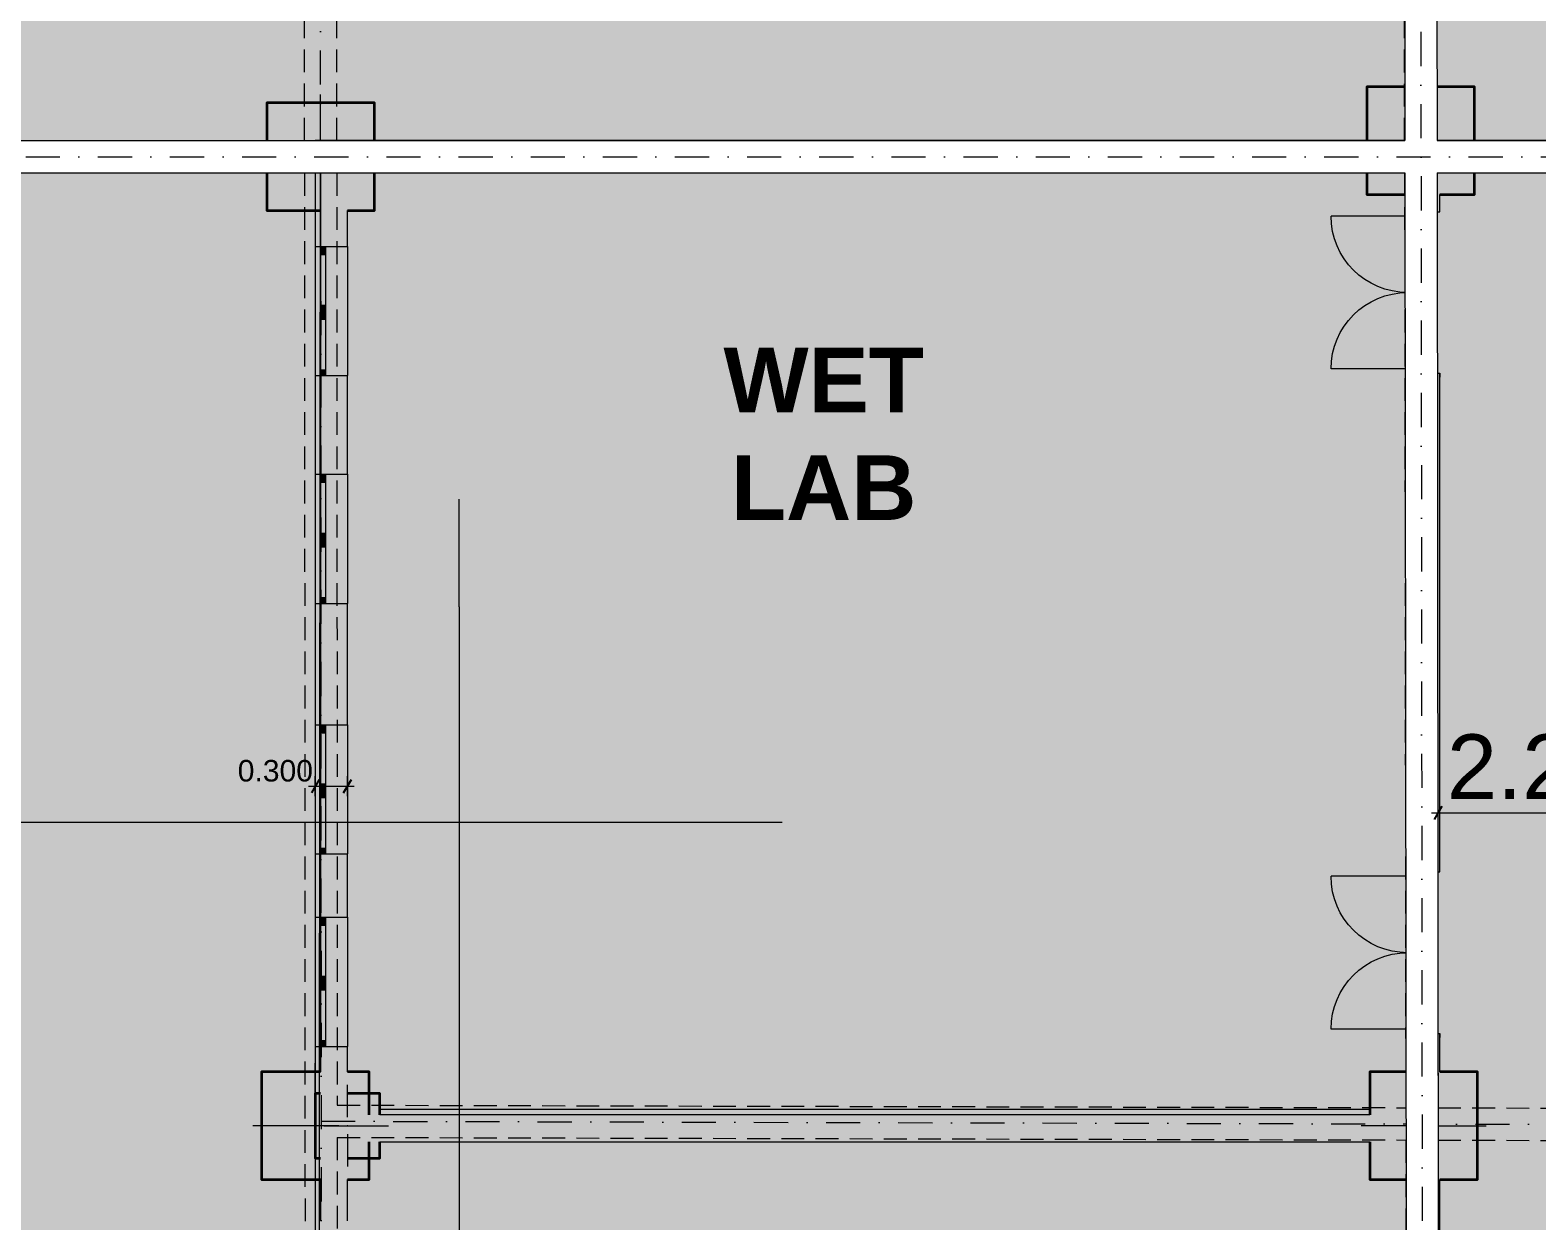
# Model space of a CAD drawing. Header units: millimetres. Extents: x -31264 to 69937, y -40802 to 59035.
# Drawn here: x 17051 to 31052, y 15934 to 26994 of the extents above; entities that cross this region are included whole.
import ezdxf
from ezdxf.enums import TextEntityAlignment as Align

# ---------------------------------------------------------------- set-up
doc = ezdxf.new("R2010")
doc.units = ezdxf.units.MM
doc.header["$MEASUREMENT"] = 0
for name, pattern in [('Dot & Dashed', [670.277762, 317.5, -176.388889, 0, -176.388874]), ('Hidden Line', [317.5, 211.666667, -105.833333]), ('Wipeout_Contour', [1000, 0, -1000])]:
    doc.linetypes.add(name, pattern=pattern)
for name, color, linetype in [('Annotation - Text', 7, 'Continuous'), ('ARCHICAD Zone Stamps', 7, 'Continuous'), ('Dimensioning - General', 7, 'Continuous'), ('Model Unit - Zone', 7, 'Continuous'), ('Site & Landscape - Terrain', 7, 'Continuous'), ('Structural - Bearing', 7, 'Continuous'), ('Structural - Grid', 7, 'Continuous')]:
    doc.layers.add(name, color=color, linetype=linetype)
doc.styles.add('GENERATED_STYLE_1', font='arial.ttf')
doc.styles.add('GENERATED_STYLE_2', font='arial.ttf')
doc.dimstyles.new('GENERATED_STYLE__2', dxfattribs={"dimtxt": 600, "dimasz": 95, "dimexe": 0.18, "dimexo": 300, "dimgap": 0.09, "dimtad": 1, "dimtih": 1, "dimtoh": 1, "dimdec": 3, "dimlfac": 0.001, "dimzin": 0, "dimdsep": 46, "dimtxsty": 'GENERATED_STYLE_1', "dimblk": 'ARROWHEAD_2', "dimblk1": 'ARROWHEAD_2', "dimblk2": 'ARROWHEAD_2', "dimcen": 0.09, "dimclrd": 256, "dimclre": 256, "dimclrt": 5, "dimadec": 0, "dimazin": 0, "dimtfac": 1, "dimtdec": 4, "dimtmove": 0, "dimatfit": 3, "dimfxl": 0, "dimtolj": 1, "dimtzin": 0, "dimarcsym": 0})
doc.dimstyles.new('GENERATED_STYLE__3', dxfattribs={"dimtxt": 600, "dimasz": 95, "dimexe": 0.18, "dimexo": 300, "dimgap": 0.09, "dimtad": 1, "dimdec": 3, "dimlfac": 0.001, "dimzin": 0, "dimdsep": 46, "dimtxsty": 'GENERATED_STYLE_1', "dimblk": 'ARROWHEAD_2', "dimblk1": 'ARROWHEAD_2', "dimblk2": 'ARROWHEAD_2', "dimcen": 0.09, "dimclrd": 256, "dimclre": 256, "dimclrt": 5, "dimadec": 0, "dimazin": 0, "dimtfac": 1, "dimtdec": 4, "dimtmove": 0, "dimatfit": 3, "dimfxl": 0, "dimtolj": 1, "dimtzin": 0, "dimarcsym": 0})
doc.dimstyles.new('GENERATED_STYLE__4', dxfattribs={"dimtxt": 200, "dimasz": 95, "dimexe": 0.18, "dimexo": 300, "dimgap": 0.09, "dimtad": 1, "dimtih": 1, "dimtoh": 1, "dimdec": 3, "dimlfac": 0.001, "dimzin": 0, "dimdsep": 46, "dimtxsty": 'GENERATED_STYLE_1', "dimblk": 'ARROWHEAD_2', "dimblk1": 'ARROWHEAD_2', "dimblk2": 'ARROWHEAD_2', "dimcen": 0.09, "dimclrd": 256, "dimclre": 256, "dimclrt": 5, "dimadec": 0, "dimazin": 0, "dimtfac": 1, "dimtdec": 4, "dimtmove": 0, "dimatfit": 3, "dimfxl": 0, "dimtolj": 1, "dimtzin": 0, "dimarcsym": 0})

# ---------------------------------------------------------------- blocks, each defined once
blk = doc.blocks.new('Corridor_02_2', base_point=(24275, -5852))
at = {"layer": 'Model Unit - Zone', "linetype": 'Continuous', "lineweight": 0, "true_color": 0xfdf2d0}
h = blk.add_hatch(color=254, dxfattribs=at)
h.paths.add_polyline_path([(2050, -7169), (8000, -7146), (8000, -6742), (9000, -6742), (9000, -7142), (13600, -7125), (13600, -6742), (14600, -6742), (14600, -7121), (21600, -7094), (21600, -6742), (22600, -6742), (22600, -7742), (22250, -7742), (22250, -11442), (22750, -11442), (22750, -11892), (26252, -11892), (26252, -11542), (27252, -11542), (27252, -11892), (29725, -11892), (29725, -11542), (30725, -11542), (30725, -12542), (30375, -12542), (30375, -19892), (30825, -19892), (30825, -20092), (36252, -20092), (36252, -19742), (36602, -19742), (36602, -17892), (36402, -17892), (36402, -16892), (37402, -16892), (37402, -17092), (39252, -17092), (39252, -16742), (39603, -16742), (39611, -7742), (39252, -7742), (39252, -7392), (29252, -7392), (29252, -7742), (28252, -7742), (28252, -6742), (29252, -6742), (29252, -7092), (38687, -7092), (38687, -6743), (38687, -6493), (38686, -5246), (38686, -4940), (38686, -4392), (28771, -4392), (28848, 1608), (20500, 1608), (20500, 1258), (19500, 1258), (19500, 2258), (19700, 2258), (19700, 7508), (19200, 7508), (19200, 8508), (19700, 8508), (19700, 10298), (19500, 10298), (19500, 11298), (19700, 11298), (19700, 13508), (19500, 13508), (19500, 14508), (19700, 14508), (19700, 16318), (19200, 16318), (19200, 17318), (19700, 17318), (19700, 25318), (19250, 25318), (19250, 26318), (20250, 26318), (20250, 25968), (29473, 25968), (29473, 26468), (30473, 26468), (30473, 25468), (30150, 25468), (30150, 17318), (30500, 17318), (30500, 16318), (30150, 16318), (30150, 15207), (30500, 15207), (30500, 14857), (32000, 14857), (32000, 15207), (32350, 15207), (32350, 16318), (32000, 16318), (32000, 17318), (32350, 17318), (32350, 25318), (32000, 25318), (32000, 26318), (33000, 26318), (33000, 25968), (36619, 25968), (36621, 27818), (36269, 27818), (36269, 28168), (36200, 28168), (32279, 28168), (32279, 27818), (31279, 27818), (31279, 28168), (14600, 28168), (14600, 27818), (13600, 27818), (13600, 28168), (9000, 28168), (9000, 27818), (8000, 27818), (8000, 28168), (2373, 28168), (2373, 27818), (2050, 27818), (2050, 26318), (2500, 26318), (2500, 25318), (2050, 25318), (2050, 20508), (2500, 20508), (2500, 19508), (2050, 19508), (2050, 14508), (2500, 14508), (2500, 13508), (2050, 13508), (2050, 8508), (2500, 8508), (2500, 7508), (2050, 7508), (2050, 2258), (2500, 2258), (2500, 1258), (2050, 1258), (2050, -3742), (2500, -3742), (2500, -4742), (2050, -4742)])
h.paths.add_polyline_path([(3600, 26318), (4600, 26318), (4600, 25318), (3600, 25318)], flags=0)
h.paths.add_polyline_path([(5055, -4731), (4055, -4731), (4055, -3731), (5055, -3731)], flags=0)
h.paths.add_polyline_path([(5568, -431), (4568, -431), (4568, 569), (5568, 569)], flags=0)
h.paths.add_polyline_path([(6300, 26318), (7300, 26318), (7300, 25318), (6300, 25318)], flags=0)
h.paths.add_polyline_path([(8469, -429), (7469, -429), (7469, 571), (8469, 571)], flags=0)
h.paths.add_polyline_path([(8200, -4624), (8200, -3624), (9200, -3624), (9200, -4624)], flags=0)
h.paths.add_polyline_path([(11800, 26318), (12800, 26318), (12800, 25318), (11800, 25318)], flags=0)
h.paths.add_polyline_path([(13379, 21618), (12379, 21618), (12379, 22618), (13379, 22618)], flags=0)
h.paths.add_polyline_path([(14700, -4624), (13700, -4624), (13700, -3624), (14700, -3624)], flags=0)
h.paths.add_polyline_path([(15279, 22618), (16279, 22618), (16279, 21618), (15279, 21618)], flags=0)
h.paths.add_polyline_path([(15596, 26318), (16596, 26318), (16596, 25318), (15596, 25318)], flags=0)
h.paths.add_polyline_path([(20200, -4624), (19200, -4624), (19200, -3624), (20200, -3624)], flags=0)
for points in [[(29965, 25307), (29965, 23807), (30150, 23807), (30150, 25307)], [(29965, 19175), (29965, 17675), (30150, 17675), (30150, 19175)]]:
    blk.add_hatch(color=254, dxfattribs=at).paths.add_polyline_path(points)
at = {"layer": 'ARCHICAD Zone Stamps', "color": 5, "lineweight": 25, "style": 'GENERATED_STYLE_1'}
for tag, p in [('DUMMY_849', (25573, -5027)), ('ROOM_NAME', (22978, -5095)), ('ROOM_NUMBER', (22978, -5685)), ('DUMMY_850', (25573, -5616)), ('measuredAreaCode', (22978, -6274))]:
    blk.add_attdef(tag, text='', height=300, dxfattribs=at).set_placement(p, align=Align.TOP_LEFT)
blk = doc.blocks.new('Laboratory_08_7', base_point=(26134, 21493))
at = {"layer": 'Model Unit - Zone', "linetype": 'Continuous', "lineweight": 0, "true_color": 0xe2a1a3}
blk.add_hatch(color=241, dxfattribs=at).paths.add_polyline_path([(20250, 25318), (20000, 25318), (20000, 17318), (20200, 17318), (20200, 17118), (20300, 17118), (20300, 16968), (29500, 16968), (29500, 17318), (29850, 17318), (29850, 25468), (29473, 25468), (29473, 25668), (20250, 25668)])
at = {"layer": 'ARCHICAD Zone Stamps', "color": 5, "lineweight": 25, "insert": (25455, 21071), "char_height": 300, "attachment_point": 1, "style": 'GENERATED_STYLE_1'}
blk.add_mtext('\\A1;{\\pql;\\pt0,4600;\\fArial|b0|i0|c0|p34;85.325\\fArial|b0|i0|c0|p34;\\A1{\\H.66x;\\S^  ;}\\fArial|b0|i0|c0|p34; m\\fArial|b0|i0|c0|p34;\\A1{\\H.66x;\\S2^  ;}}', dxfattribs=at)
at = {"layer": 'ARCHICAD Zone Stamps', "color": 5, "lineweight": 25, "style": 'GENERATED_STYLE_1'}
for tag, p in [('DUMMY_849', (27317, 22318)), ('ROOM_NAME', (24950, 22250)), ('DUMMY_850', (27317, 21729)), ('ROOM_NUMBER', (24950, 21660)), ('measuredAreaCode', (24950, 21071))]:
    blk.add_attdef(tag, text='', height=300, dxfattribs=at).set_placement(p, align=Align.TOP_LEFT)
blk = doc.blocks.new('Mesh_1', base_point=(-31264, 46149))
at = {"color": 254, "linetype": 'Wipeout_Contour', "lineweight": 0, "ltscale": 258748.646944}
blk.add_wipeout([(-31264, 46149), (-31264, -40802), (62056, -40802), (62056, 46149)], dxfattribs=at).dxf.layer = 'Site & Landscape - Terrain'
at = {"layer": 'Site & Landscape - Terrain', "linetype": 'Continuous', "lineweight": 13, "true_color": 0xa2a233}
h = blk.add_hatch(dxfattribs=at)
h.set_pattern_fill('Grass', color=55, style=0, pattern_type=2)
h.set_pattern_definition([(90, (0, 0), (-600, 0), [86.6025, -259.8076]), (90, (300, 173.2), (-600, 0), [86.6025, -259.8076]), (30, (0, 0), (-300, 519.6152), [86.6025, -259.8076]), (30, (0, 346.4), (-300, 519.6152), [86.6025, -259.8076]), (150, (0, 0), (300, 519.6152), [86.6025, -259.8076]), (150, (0, 346.4), (300, 519.6152), [86.6025, -259.8076])])
h.paths.add_polyline_path([(-31264, 46149), (-31264, -40802), (62056, -40802), (62056, 46149)])
blk = doc.blocks.new('Slab_1', base_point=(-15091, 25668))
at = {"layer": 'Structural - Bearing', "color": 123, "linetype": 'Continuous', "lineweight": 20, "true_color": 0x71cebe, "flags": 128}
blk.add_lwpolyline([(-15091, 25668), (36814, 25968), (36779, 35494), (31779, 35476), (31711, 38318), (-8516, 38318), (-8500, 35521), (-15091, 35471)], close=True, dxfattribs=at)
blk = doc.blocks.new('Slab_2', base_point=(19700, -20443))
at = {"layer": 'Structural - Bearing', "color": 123, "linetype": 'Continuous', "lineweight": 20, "true_color": 0x71cebe, "flags": 128}
blk.add_lwpolyline([(19700, -20443), (36902, -20392), (36752, -17242), (39968, -17263), (39911, -7092), (39260, -7092), (39260, -7085), (39291, -4392), (39764, -4392), (39968, 25968), (19700, 25968)], close=True, dxfattribs=at)
blk = doc.blocks.new('Slab_3', base_point=(-6600, -17293))
at = {"layer": 'Structural - Bearing', "color": 123, "linetype": 'Continuous', "lineweight": 20, "true_color": 0x71cebe, "flags": 128}
blk.add_lwpolyline([(-6600, -17293), (-6500, -20242), (19700, -20322), (19750, 25818), (2000, 25818), (1500, -4742), (-15337, -4242), (-15337, -17206)], close=True, dxfattribs=at)
blk = doc.blocks.new('Variable Window 24')
at = {"layer": 'Structural - Bearing', "linetype": 'Continuous', "lineweight": 0, "true_color": 0xffffff}
for points in [[(-600, 0), (-600, -50), (-525, -50), (-525, 0)], [(-525, 0), (-525, -50), (-50, -50), (-50, 0)], [(25, -50), (25, 0), (-50, 0), (-50, -50)], [(25, 0), (25, -50), (75, -50), (75, 0)], [(75, 0), (75, -50), (550, -50), (550, 0)], [(600, -50), (600, 0), (550, 0), (550, -50)]]:
    blk.add_hatch(color=7, dxfattribs=at).paths.add_polyline_path(points)
at = {"layer": 'Structural - Bearing', "color": 30, "linetype": 'Continuous', "lineweight": 18, "true_color": 0xff6600}
for p, q in [((-600, 50), (600, 50)), ((-525, 0), (-50, 0)), ((75, 0), (550, 0)), ((-50, -50), (-525, -50)), ((550, -50), (75, -50)), ((-600, -250), (600, -250))]:
    blk.add_line(p, q, dxfattribs=at)
at = {"layer": 'Structural - Bearing', "color": 251, "linetype": 'Continuous', "lineweight": 13, "true_color": 0x6a6a6a}
for p, q in [((-600, 50), (-600, 0)), ((600, 50), (600, 0))]:
    blk.add_line(p, q, dxfattribs=at)
at = {"layer": 'Structural - Bearing', "color": 30, "linetype": 'Continuous', "lineweight": 20, "true_color": 0xff6600}
for p, q in [((-600, 0), (-525, 0)), ((-525, 0), (-525, -50)), ((-50, -50), (-50, 0)), ((-50, 0), (25, 0)), ((25, 0), (75, 0)), ((75, 0), (75, -50)), ((550, -50), (550, 0)), ((550, 0), (600, 0)), ((-525, -50), (-600, -50)), ((25, -50), (-50, -50)), ((75, -50), (25, -50)), ((600, -50), (550, -50))]:
    blk.add_line(p, q, dxfattribs=at)
at = {"layer": 'Structural - Bearing', "color": 7, "linetype": 'Continuous', "lineweight": 20}
for p, q in [((-600, 0), (-600, -50)), ((-600, 0), (-600, -50)), ((600, 0), (600, -50)), ((600, 0), (600, -50)), ((-600, -50), (-600, -250)), ((600, -50), (600, -250))]:
    blk.add_line(p, q, dxfattribs=at)
blk = doc.blocks.new('Wall_2', base_point=(20000, 25818))
at = {"layer": 'Structural - Bearing', "linetype": 'Continuous', "lineweight": 0, "true_color": 0x353329}
for points in [[(19700, 25318), (19700, 24986), (19750, 24986), (19750, 25318)], [(19750, 23786), (19700, 23786), (19700, 22870), (19750, 22870)], [(19750, 21670), (19700, 21670), (19700, 20542), (19750, 20542)], [(19750, 19342), (19700, 19342), (19700, 18755), (19750, 18755)], [(19700, 17318), (19750, 17318), (19750, 17555), (19700, 17555)], [(19700, 16318), (19700, 15934), (19750, 15934), (19750, 16318)]]:
    blk.add_hatch(color=250, dxfattribs=at).paths.add_polyline_path(points)
at = {"layer": 'Structural - Bearing', "linetype": 'Continuous', "lineweight": 0, "true_color": 0x5a512e}
for points in [[(19750, 25318), (19750, 24986), (20000, 24986), (20000, 25318)], [(20000, 23786), (19750, 23786), (19750, 22870), (20000, 22870)], [(20000, 21670), (19750, 21670), (19750, 20542), (20000, 20542)], [(20000, 19342), (19750, 19342), (19750, 18755), (20000, 18755)], [(19750, 17555), (19750, 17318), (20000, 17318), (20000, 17555)], [(20000, 16318), (19750, 16318), (19750, 15934), (20000, 15934)]]:
    blk.add_hatch(color=59, dxfattribs=at).paths.add_polyline_path(points)
at = {"layer": 'Structural - Bearing', "linetype": 'Continuous', "lineweight": 0, "true_color": 0xffffff}
for points in [[(19700, 23786), (20000, 23786), (20000, 24986), (19700, 24986)], [(19700, 21670), (20000, 21670), (20000, 22870), (19700, 22870)], [(19700, 19342), (20000, 19342), (20000, 20542), (19700, 20542)], [(19700, 17555), (20000, 17555), (20000, 18755), (19700, 18755)]]:
    blk.add_hatch(color=7, dxfattribs=at).paths.add_polyline_path(points)
at = {"layer": 'Structural - Bearing', "color": 7, "linetype": 'Continuous', "lineweight": 20}
for p, q in [((19750, 25318), (19750, 24986)), ((19750, 24986), (19800, 24986)), ((19800, 24986), (20000, 24986)), ((19750, 23786), (19750, 22870)), ((19750, 23786), (19800, 23786)), ((19800, 23786), (20000, 23786)), ((19750, 22870), (19800, 22870)), ((19800, 22870), (20000, 22870)), ((19750, 21670), (19750, 20542)), ((19750, 21670), (19800, 21670)), ((19800, 21670), (20000, 21670)), ((19750, 20542), (19800, 20542)), ((19800, 20542), (20000, 20542)), ((19750, 19342), (19750, 18755)), ((19750, 19342), (19800, 19342)), ((19800, 19342), (20000, 19342)), ((19750, 18755), (19800, 18755)), ((19800, 18755), (20000, 18755)), ((19750, 17555), (19750, 17318)), ((19750, 17555), (19800, 17555)), ((19800, 17555), (20000, 17555)), ((19750, 16318), (19750, 15934))]:
    blk.add_line(p, q, dxfattribs=at)
at = {"layer": 'Structural - Bearing', "color": 251, "linetype": 'Continuous', "lineweight": 13, "true_color": 0x6a6a6a}
for p, q in [((19700, 24986), (19750, 24986)), ((19700, 23786), (19750, 23786)), ((19700, 22870), (19750, 22870)), ((19700, 21670), (19750, 21670)), ((19700, 20542), (19750, 20542)), ((19700, 19342), (19750, 19342)), ((19700, 18755), (19750, 18755)), ((19700, 17555), (19750, 17555))]:
    blk.add_line(p, q, dxfattribs=at)
at = {"layer": 'Structural - Bearing', "color": 251, "linetype": 'Continuous', "lineweight": 13, "true_color": 0x6a6a6a, "flags": 128}
for points in [[(19700, 25318), (19700, 24986)], [(19700, 23786), (19700, 22870)], [(19700, 21670), (19700, 20542)], [(19700, 19342), (19700, 18755)], [(19700, 17555), (19700, 17318)], [(19700, 16318), (19700, 15934)]]:
    blk.add_lwpolyline(points, dxfattribs=at)
at = {"layer": 'Structural - Bearing', "color": 7, "linetype": 'Continuous', "lineweight": 20, "flags": 128}
for points in [[(20000, 24986), (20000, 25318)], [(20000, 22870), (20000, 23786)], [(20000, 20542), (20000, 21670)], [(20000, 18755), (20000, 19342)], [(20000, 17318), (20000, 17555)], [(20000, 15934), (20000, 16318)]]:
    blk.add_lwpolyline(points, dxfattribs=at)
at = {"layer": 'Structural - Bearing', "color": 21, "linetype": 'Continuous', "lineweight": 18, "true_color": 0xff9955, "xscale": -1, "zscale": 1000, "rotation": 90}
for p in [(19750, 24386), (19750, 22270), (19750, 19942), (19750, 18155)]:
    blk.add_blockref('Variable Window 24', p, dxfattribs=at)
blk = doc.blocks.new('Wall_9', base_point=(20000, 25818))
at = {"layer": 'Structural - Bearing', "linetype": 'Continuous', "lineweight": 0, "true_color": 0x5a512e}
blk.add_hatch(color=59, dxfattribs=at).paths.add_polyline_path([(29473, 25968), (20250, 25968), (20250, 25718), (29473, 25718)])
at = {"layer": 'Structural - Bearing', "linetype": 'Continuous', "lineweight": 0, "true_color": 0x353329}
blk.add_hatch(color=250, dxfattribs=at).paths.add_polyline_path([(29473, 25718), (20250, 25718), (20250, 25668), (29473, 25668)])
at = {"layer": 'Structural - Bearing', "color": 7, "linetype": 'Continuous', "lineweight": 20}
blk.add_line((20250, 25718), (29473, 25718), dxfattribs=at)
at = {"layer": 'Structural - Bearing', "color": 7, "linetype": 'Continuous', "lineweight": 20, "flags": 128}
blk.add_lwpolyline([(29473, 25968), (20250, 25968)], dxfattribs=at)
at = {"layer": 'Structural - Bearing', "color": 251, "linetype": 'Continuous', "lineweight": 13, "true_color": 0x6a6a6a, "flags": 128}
blk.add_lwpolyline([(20250, 25668), (29473, 25668)], dxfattribs=at)
blk = doc.blocks.new('Double Door 24_3')
at = {"layer": 'Structural - Bearing', "linetype": 'Continuous', "lineweight": 0, "true_color": 0xffffff}
for points in [[(-750, -115), (-710, -115), (-710, 0), (-750, 0)], [(750, 0), (710, 0), (710, -115), (750, -115)]]:
    blk.add_hatch(color=7, dxfattribs=at).paths.add_polyline_path(points)
at = {"layer": 'Structural - Bearing', "color": 30, "linetype": 'Continuous', "lineweight": 18, "true_color": 0xff6600}
for p, q in [((-710, 0), (-710, 710)), ((710, 0), (710, 710))]:
    blk.add_line(p, q, dxfattribs=at)
at = {"layer": 'Structural - Bearing', "color": 251, "linetype": 'Continuous', "lineweight": 13, "true_color": 0x6a6a6a}
for p, q in [((-750, 0), (-787, 0)), ((-750, 0), (-787, 0)), ((-750, 0), (-750, -50)), ((-750, 0), (-750, -50)), ((750, 0), (750, -50)), ((750, 0), (750, -50)), ((750, 0), (787, 0)), ((750, 0), (787, 0))]:
    blk.add_line(p, q, dxfattribs=at)
at = {"layer": 'Structural - Bearing', "color": 30, "linetype": 'Continuous', "lineweight": 20, "true_color": 0xff6600}
for p, q in [((-710, 0), (-750, 0)), ((-750, 0), (-750, -115)), ((-710, -115), (-710, 0)), ((750, 0), (710, 0)), ((710, 0), (710, -115)), ((750, -115), (750, 0)), ((-750, -115), (-710, -115)), ((710, -115), (750, -115))]:
    blk.add_line(p, q, dxfattribs=at)
at = {"layer": 'Structural - Bearing', "color": 7, "linetype": 'Continuous', "lineweight": 20}
for p, q in [((-750, -50), (-750, -115)), ((-750, -50), (-750, -115)), ((-750, -115), (-750, -300)), ((-750, -115), (-750, -300)), ((750, -50), (750, -115)), ((750, -50), (750, -115)), ((750, -115), (750, -300)), ((750, -115), (750, -300)), ((-750, -300), (-787, -300)), ((-750, -300), (-787, -300)), ((750, -300), (787, -300)), ((750, -300), (787, -300))]:
    blk.add_line(p, q, dxfattribs=at)
at = {"layer": 'Structural - Bearing', "color": 30, "linetype": 'Continuous', "lineweight": 18, "true_color": 0xff6600}
for centre, start, end in [((-710, 0), 0, 90), ((710, 0), 90, 180)]:
    blk.add_arc(centre, 710, start, end, dxfattribs=at)
blk = doc.blocks.new('Wall_51', base_point=(30000, 25818))
at = {"layer": 'Structural - Bearing', "linetype": 'Continuous', "lineweight": 0, "true_color": 0x353329}
for points in [[(29900, 25468), (29850, 25468), (29850, 25307), (29900, 25307)], [(29900, 23807), (29850, 23807), (29850, 19175), (29900, 19175)], [(29850, 17318), (29900, 17318), (29900, 17675), (29850, 17675)], [(29850, 16318), (29850, 15207), (29900, 15207), (29900, 16318)]]:
    blk.add_hatch(color=250, dxfattribs=at).paths.add_polyline_path(points)
at = {"layer": 'Structural - Bearing', "linetype": 'Continuous', "lineweight": 0, "true_color": 0x5a512e}
for points in [[(30150, 25468), (29900, 25468), (29900, 25307), (30150, 25307)], [(29900, 23807), (29900, 19175), (30150, 19175), (30150, 23807)], [(29900, 17675), (29900, 17318), (30150, 17318), (30150, 17675)], [(29900, 16318), (29900, 15207), (30150, 15207), (30150, 16318)]]:
    blk.add_hatch(color=59, dxfattribs=at).paths.add_polyline_path(points)
at = {"layer": 'Structural - Bearing', "color": 251, "linetype": 'Continuous', "lineweight": 13, "true_color": 0x6a6a6a}
for p, q in [((29850, 25307), (29850, 25344)), ((29850, 25307), (29900, 25307)), ((29850, 23807), (29850, 23770)), ((29850, 23807), (29900, 23807)), ((29850, 19175), (29850, 19212)), ((29850, 19175), (29900, 19175)), ((29850, 17675), (29850, 17638)), ((29850, 17675), (29900, 17675))]:
    blk.add_line(p, q, dxfattribs=at)
at = {"layer": 'Structural - Bearing', "color": 7, "linetype": 'Continuous', "lineweight": 20}
for p, q in [((29900, 25468), (29900, 25307)), ((30150, 25307), (30150, 25344)), ((29900, 25307), (29965, 25307)), ((29965, 25307), (30150, 25307)), ((29900, 23807), (29900, 19175)), ((29900, 23807), (29965, 23807)), ((29965, 23807), (30150, 23807)), ((30150, 23807), (30150, 23770)), ((30150, 19175), (30150, 19212)), ((29900, 19175), (29965, 19175)), ((29965, 19175), (30150, 19175)), ((29900, 17675), (29900, 17318)), ((29900, 17675), (29965, 17675)), ((29965, 17675), (30150, 17675)), ((30150, 17675), (30150, 17638)), ((29900, 16318), (29900, 15207))]:
    blk.add_line(p, q, dxfattribs=at)
at = {"layer": 'Structural - Bearing', "color": 251, "linetype": 'Continuous', "lineweight": 13, "true_color": 0x6a6a6a, "flags": 128}
for points in [[(29850, 25468), (29850, 25307)], [(29850, 23807), (29850, 19175)], [(29850, 17675), (29850, 17318)], [(29850, 16318), (29850, 15207)]]:
    blk.add_lwpolyline(points, dxfattribs=at)
at = {"layer": 'Structural - Bearing', "color": 7, "linetype": 'Continuous', "lineweight": 20, "flags": 128}
for points in [[(30150, 25307), (30150, 25468)], [(30150, 19175), (30150, 23807)], [(30150, 17318), (30150, 17675)], [(30150, 15207), (30150, 16318)]]:
    blk.add_lwpolyline(points, dxfattribs=at)
at = {"layer": 'Structural - Bearing', "color": 21, "linetype": 'Continuous', "lineweight": 18, "true_color": 0xff9955, "xscale": -1, "zscale": 1000, "rotation": 90}
for p in [(29850, 24557), (29850, 18425)]:
    blk.add_blockref('Double Door 24_3', p, dxfattribs=at)
blk = doc.blocks.new('Wall_56', base_point=(30000, 16818))
at = {"layer": 'Structural - Bearing', "linetype": 'Continuous', "lineweight": 0, "true_color": 0x353329}
blk.add_hatch(color=250, dxfattribs=at).paths.add_polyline_path([(29500, 16968), (20300, 16968), (20300, 16918), (29500, 16918)])
at = {"layer": 'Structural - Bearing', "linetype": 'Continuous', "lineweight": 0, "true_color": 0x5a512e}
blk.add_hatch(color=59, dxfattribs=at).paths.add_polyline_path([(29500, 16918), (20300, 16918), (20300, 16668), (29500, 16668)])
at = {"layer": 'Structural - Bearing', "color": 7, "linetype": 'Continuous', "lineweight": 20}
blk.add_line((29500, 16918), (20300, 16918), dxfattribs=at)
at = {"layer": 'Structural - Bearing', "color": 251, "linetype": 'Continuous', "lineweight": 13, "true_color": 0x6a6a6a, "flags": 128}
blk.add_lwpolyline([(29500, 16968), (20300, 16968)], dxfattribs=at)
at = {"layer": 'Structural - Bearing', "color": 7, "linetype": 'Continuous', "lineweight": 20, "flags": 128}
blk.add_lwpolyline([(20300, 16668), (29500, 16668)], dxfattribs=at)
blk = doc.blocks.new('Column_31', base_point=(20000, 16818))
at = {"layer": 'Structural - Bearing', "linetype": 'Continuous', "lineweight": 0, "true_color": 0x5a512e}
for points in [[(19750, 17118), (19700, 17118), (19700, 16518), (19750, 16518)], [(19750, 17118), (19750, 16518), (20000, 16518), (20000, 16668), (20000, 16918), (20000, 17118)], [(20300, 17118), (20000, 17118), (20000, 16918), (20300, 16918)], [(20000, 16918), (20000, 16668), (20300, 16668), (20300, 16918)], [(20000, 16518), (20300, 16518), (20300, 16668), (20000, 16668)]]:
    blk.add_hatch(color=59, dxfattribs=at).paths.add_polyline_path(points)
at = {"layer": 'Structural - Bearing', "color": 1, "linetype": 'Continuous', "lineweight": 0}
for p, q in [((20000, 16898), (20000, 17198)), ((19920, 16818), (19620, 16818)), ((20080, 16818), (20380, 16818)), ((20000, 16738), (20000, 16438))]:
    blk.add_line(p, q, dxfattribs=at)
at = {"layer": 'Structural - Bearing', "color": 14, "linetype": 'Continuous', "lineweight": 35, "true_color": 0xa80f02, "flags": 128}
for points in [[(19750, 17118), (19700, 17118), (19700, 16518), (19750, 16518)], [(20300, 16918), (20300, 17118), (20000, 17118)], [(20000, 16518), (20300, 16518), (20300, 16668)]]:
    blk.add_lwpolyline(points, dxfattribs=at)
at = {"layer": 'Structural - Bearing', "color": 1, "linetype": 'Continuous', "lineweight": 0}
blk.add_point((20000, 16818), dxfattribs=at)
blk = doc.blocks.new('Column_32', base_point=(19700, 16818))
at = {"layer": 'Structural - Bearing', "linetype": 'Continuous', "lineweight": 0, "true_color": 0x5a512e}
for points in [[(19750, 17318), (19200, 17318), (19200, 16318), (19750, 16318)], [(19750, 17318), (19750, 16318), (20000, 16318), (20000, 16668), (20000, 16918), (20000, 17318)], [(20200, 17318), (20000, 17318), (20000, 16918), (20200, 16918)], [(20000, 16918), (20000, 16668), (20200, 16668), (20200, 16918)], [(20000, 16318), (20200, 16318), (20200, 16668), (20000, 16668)]]:
    blk.add_hatch(color=59, dxfattribs=at).paths.add_polyline_path(points)
at = {"layer": 'Structural - Bearing', "color": 1, "linetype": 'Continuous', "lineweight": 0}
for p, q in [((19700, 16898), (19700, 17398)), ((19620, 16818), (19120, 16818)), ((19780, 16818), (20280, 16818)), ((19700, 16738), (19700, 16238))]:
    blk.add_line(p, q, dxfattribs=at)
at = {"layer": 'Structural - Bearing', "color": 14, "linetype": 'Continuous', "lineweight": 35, "true_color": 0xa80f02, "flags": 128}
for points in [[(19750, 17318), (19200, 17318), (19200, 16318), (19750, 16318)], [(20200, 16918), (20200, 17318), (20000, 17318)], [(20000, 16318), (20200, 16318), (20200, 16668)]]:
    blk.add_lwpolyline(points, dxfattribs=at)
at = {"layer": 'Structural - Bearing', "color": 1, "linetype": 'Continuous', "lineweight": 0}
blk.add_point((19700, 16818), dxfattribs=at)
blk = doc.blocks.new('Column_33', base_point=(19750, 25818))
at = {"layer": 'Structural - Bearing', "linetype": 'Continuous', "lineweight": 0, "true_color": 0x5a512e}
for points in [[(19250, 25318), (19750, 25318), (19750, 25718), (19750, 25918), (19750, 25968), (20000, 25968), (20250, 25968), (20250, 26318), (19250, 26318)], [(20000, 25968), (19750, 25968), (19750, 25918), (19950, 25718), (20000, 25718)], [(19950, 25718), (19750, 25918), (19750, 25718)], [(20000, 25718), (20250, 25718), (20250, 25968), (20000, 25968)], [(19950, 25718), (19750, 25718), (19750, 25318), (20000, 25318), (20000, 25668)], [(19950, 25718), (20000, 25668), (20000, 25718)], [(20000, 25718), (20000, 25668), (20000, 25318), (20250, 25318), (20250, 25718)]]:
    blk.add_hatch(color=59, dxfattribs=at).paths.add_polyline_path(points)
at = {"layer": 'Structural - Bearing', "color": 1, "linetype": 'Continuous', "lineweight": 0}
for p, q in [((19750, 25898), (19750, 26398)), ((19670, 25818), (19170, 25818)), ((19830, 25818), (20330, 25818)), ((19750, 25738), (19750, 25238))]:
    blk.add_line(p, q, dxfattribs=at)
at = {"layer": 'Structural - Bearing', "color": 14, "linetype": 'Continuous', "lineweight": 35, "true_color": 0xa80f02, "flags": 128}
for points in [[(20250, 25968), (20250, 26318), (19250, 26318), (19250, 25318), (19750, 25318)], [(20000, 25318), (20250, 25318), (20250, 25718)]]:
    blk.add_lwpolyline(points, dxfattribs=at)
at = {"layer": 'Structural - Bearing', "color": 1, "linetype": 'Continuous', "lineweight": 0}
blk.add_point((19750, 25818), dxfattribs=at)
blk = doc.blocks.new('Column_34', base_point=(29973, 25968))
at = {"layer": 'Structural - Bearing', "linetype": 'Continuous', "lineweight": 0, "true_color": 0x5a512e}
for points in [[(29473, 26468), (29473, 25968), (29900, 25968), (30150, 25968), (30150, 25718), (30150, 25468), (30473, 25468), (30473, 26468)], [(29473, 25968), (29473, 25718), (29900, 25718), (29900, 25968)], [(30150, 25968), (29900, 25718), (30150, 25718)], [(29900, 25718), (30150, 25968), (29900, 25968)], [(29473, 25718), (29473, 25468), (29900, 25468), (29900, 25718)], [(30150, 25718), (29900, 25718), (29900, 25468), (30150, 25468)]]:
    blk.add_hatch(color=59, dxfattribs=at).paths.add_polyline_path(points)
at = {"layer": 'Structural - Bearing', "color": 1, "linetype": 'Continuous', "lineweight": 0}
for p, q in [((29973, 26048), (29973, 26548)), ((29893, 25968), (29393, 25968)), ((30053, 25968), (30553, 25968)), ((29973, 25888), (29973, 25388))]:
    blk.add_line(p, q, dxfattribs=at)
at = {"layer": 'Structural - Bearing', "color": 14, "linetype": 'Continuous', "lineweight": 35, "true_color": 0xa80f02, "flags": 128}
for points in [[(30150, 25468), (30473, 25468), (30473, 26468), (29473, 26468), (29473, 25968)], [(29473, 25718), (29473, 25468), (29900, 25468)]]:
    blk.add_lwpolyline(points, dxfattribs=at)
at = {"layer": 'Structural - Bearing', "color": 1, "linetype": 'Continuous', "lineweight": 0}
blk.add_point((29973, 25968), dxfattribs=at)
blk = doc.blocks.new('Column_36', base_point=(30000, 16818))
at = {"layer": 'Structural - Bearing', "linetype": 'Continuous', "lineweight": 0, "true_color": 0x5a512e}
for points in [[(29900, 17318), (29500, 17318), (29500, 16918), (29850, 16918), (29900, 16918)], [(30150, 17318), (29900, 17318), (29900, 16918), (30150, 16918)], [(30500, 17318), (30150, 17318), (30150, 16918), (30150, 16668), (30150, 16318), (30500, 16318)], [(29500, 16918), (29500, 16668), (29850, 16668), (29850, 16918)], [(29850, 16668), (29900, 16668), (29900, 16918), (29850, 16918)], [(29900, 16668), (30150, 16668), (30150, 16918), (29900, 16918)], [(29500, 16318), (29900, 16318), (29900, 16668), (29850, 16668), (29500, 16668)], [(30150, 16668), (29900, 16668), (29900, 16318), (30150, 16318)]]:
    blk.add_hatch(color=59, dxfattribs=at).paths.add_polyline_path(points)
at = {"layer": 'Structural - Bearing', "color": 1, "linetype": 'Continuous', "lineweight": 0}
for p, q in [((30000, 16898), (30000, 17398)), ((29920, 16818), (29420, 16818)), ((30080, 16818), (30580, 16818)), ((30000, 16738), (30000, 16238))]:
    blk.add_line(p, q, dxfattribs=at)
at = {"layer": 'Structural - Bearing', "color": 14, "linetype": 'Continuous', "lineweight": 35, "true_color": 0xa80f02, "flags": 128}
for points in [[(29900, 17318), (29500, 17318), (29500, 16918)], [(30150, 16318), (30500, 16318), (30500, 17318), (30150, 17318)], [(29500, 16668), (29500, 16318), (29900, 16318)]]:
    blk.add_lwpolyline(points, dxfattribs=at)
at = {"layer": 'Structural - Bearing', "color": 1, "linetype": 'Continuous', "lineweight": 0}
blk.add_point((30000, 16818), dxfattribs=at)
blk = doc.blocks.new('Standard grid marker')
at = {"layer": 'Structural - Grid', "color": 104, "linetype": 'Continuous', "lineweight": 20, "true_color": 0x029e21}
for p, q in [((1000, 0), (25200, 0)), ((25200, 0), (26200, 0))]:
    blk.add_line(p, q, dxfattribs=at)
at = {"layer": 'Structural - Grid', "color": 7, "lineweight": 13, "style": 'GENERATED_STYLE_1'}
blk.add_attdef('AC_MarkerText_1', text='', height=350, dxfattribs=at).set_placement((-500, 175), align=Align.TOP_CENTER)
blk = doc.blocks.new('Standard grid marker_2')
at = {"layer": 'Structural - Grid', "color": 104, "linetype": 'Continuous', "lineweight": 20, "true_color": 0x029e21}
for q in [(0, 0), (25200, 0)]:
    blk.add_line((1000, 0), q, dxfattribs=at)
at = {"layer": 'Structural - Grid', "color": 7, "lineweight": 13, "style": 'GENERATED_STYLE_1'}
blk.add_attdef('AC_MarkerText_1', text='', height=350, rotation=90, dxfattribs=at).set_placement((26445, -80), align=Align.TOP_CENTER)
blk = doc.blocks.new('Beam_12', base_point=(-7600, 25818))
at = {"layer": 'Structural - Bearing', "color": 132, "linetype": 'Hidden Line', "lineweight": 20, "true_color": 0x00bfbf}
for p, q in [((2076, 25968), (19600, 25968)), ((19900, 25968), (29973, 25968)), ((30123, 25968), (32350, 25968)), ((2080, 25668), (19600, 25668)), ((19900, 25668), (29823, 25668)), ((30123, 25668), (32350, 25668))]:
    blk.add_line(p, q, dxfattribs=at)
at = {"layer": 'Structural - Bearing', "color": 123, "linetype": 'Dot & Dashed', "lineweight": 20, "true_color": 0x71cebe}
blk.add_line((-7600, 25818), (39791, 25818), dxfattribs=at)
blk = doc.blocks.new('Beam_40', base_point=(19750, 25818))
at = {"layer": 'Structural - Bearing', "color": 123, "linetype": 'Dot & Dashed', "lineweight": 20, "true_color": 0x71cebe}
blk.add_line((19750, 25818), (19766, -4223), dxfattribs=at)
at = {"layer": 'Structural - Bearing', "color": 132, "linetype": 'Hidden Line', "lineweight": 20, "true_color": 0x00bfbf}
for p, q in [((19600, 25668), (19616, -4073)), ((19900, 25668), (19905, 17009)), ((19905, 16709), (19909, 8158))]:
    blk.add_line(p, q, dxfattribs=at)
blk = doc.blocks.new('Beam_41', base_point=(19755, 16860))
at = {"layer": 'Structural - Bearing', "color": 132, "linetype": 'Hidden Line', "lineweight": 20, "true_color": 0x00bfbf}
for p, q in [((19905, 17009), (29834, 16985)), ((30134, 16984), (32350, 16978)), ((19905, 16709), (29834, 16685)), ((30134, 16684), (32350, 16678))]:
    blk.add_line(p, q, dxfattribs=at)
at = {"layer": 'Structural - Bearing', "color": 123, "linetype": 'Dot & Dashed', "lineweight": 20, "true_color": 0x71cebe}
blk.add_line((19755, 16860), (39885, 16809), dxfattribs=at)
blk = doc.blocks.new('Beam_52', base_point=(29973, 25968))
at = {"layer": 'Structural - Bearing', "color": 123, "linetype": 'Dot & Dashed', "lineweight": 20, "true_color": 0x71cebe}
blk.add_line((29973, 25968), (29998, 4881), dxfattribs=at)
at = {"layer": 'Structural - Bearing', "color": 132, "linetype": 'Hidden Line', "lineweight": 20, "true_color": 0x00bfbf}
for p, q in [((29823, 25668), (29834, 16985)), ((30123, 25668), (30134, 16984)), ((29834, 16685), (29844, 8158)), ((30134, 16684), (30144, 8158))]:
    blk.add_line(p, q, dxfattribs=at)
blk = doc.blocks.new('Beam_59', base_point=(19750, 25818))
at = {"layer": 'Structural - Bearing', "color": 123, "linetype": 'Dot & Dashed', "lineweight": 20, "true_color": 0x71cebe}
blk.add_line((19750, 25818), (19750, 28318), dxfattribs=at)
at = {"layer": 'Structural - Bearing', "color": 132, "linetype": 'Hidden Line', "lineweight": 20, "true_color": 0x00bfbf}
for p, q in [((19600, 25968), (19600, 28168)), ((19900, 25968), (19900, 28168))]:
    blk.add_line(p, q, dxfattribs=at)
blk = doc.blocks.new('Beam_60', base_point=(29973, 25968))
at = {"layer": 'Structural - Bearing', "color": 123, "linetype": 'Dot & Dashed', "lineweight": 20, "true_color": 0x71cebe}
blk.add_line((29973, 25968), (29973, 28318), dxfattribs=at)
at = {"layer": 'Structural - Bearing', "color": 132, "linetype": 'Hidden Line', "lineweight": 20, "true_color": 0x00bfbf}
for p, q in [((29823, 25967), (29823, 28168)), ((30123, 25968), (30123, 28168))]:
    blk.add_line(p, q, dxfattribs=at)
blk = doc.blocks.new('Beam_94', base_point=(-17180, 25818))
at = {"color": 254, "linetype": 'Wipeout_Contour', "lineweight": 0, "ltscale": 146659.264221}
blk.add_wipeout([(2023, 25668), (39641, 25668), (39942, 25968), (2023, 25968)], dxfattribs=at).dxf.layer = 'Structural - Bearing'
at = {"layer": 'Structural - Bearing', "color": 132, "linetype": 'Continuous', "lineweight": 20, "true_color": 0x00bfbf}
for p, q in [((2023, 25968), (29825, 25968)), ((30125, 25968), (36619, 25968)), ((2023, 25668), (29826, 25668)), ((30126, 25668), (39641, 25668))]:
    blk.add_line(p, q, dxfattribs=at)
at = {"layer": 'Structural - Bearing', "color": 123, "linetype": 'Dot & Dashed', "lineweight": 20, "true_color": 0x71cebe}
blk.add_line((-17180, 25818), (39791, 25818), dxfattribs=at)
blk = doc.blocks.new('Beam_97', base_point=(29973, 28318))
at = {"color": 254, "linetype": 'Wipeout_Contour', "lineweight": 0, "ltscale": 161580.985461}
blk.add_wipeout([(30123, 28168), (29823, 28168), (29825, 25968), (30125, 25968)], dxfattribs=at).dxf.layer = 'Structural - Bearing'
at = {"color": 254, "linetype": 'Wipeout_Contour', "lineweight": 0, "ltscale": 141782.643253}
blk.add_wipeout([(30126, 25668), (29826, 25668), (29843, 9388), (30143, 9388)], dxfattribs=at).dxf.layer = 'Structural - Bearing'
at = {"layer": 'Structural - Bearing', "color": 123, "linetype": 'Dot & Dashed', "lineweight": 20, "true_color": 0x71cebe}
blk.add_line((29973, 28318), (29993, 9388), dxfattribs=at)
at = {"layer": 'Structural - Bearing', "color": 132, "linetype": 'Continuous', "lineweight": 20, "true_color": 0x00bfbf}
for p, q in [((29823, 28168), (29825, 25968)), ((30123, 28168), (30125, 25968)), ((29826, 25668), (29843, 9388)), ((30126, 25668), (30143, 9388))]:
    blk.add_line(p, q, dxfattribs=at)
blk = doc.blocks.new('*D534')
at = {"layer": 'Dimensioning - General', "color": 151, "linetype": 'Continuous', "lineweight": 20, "true_color": 0x80c2ff}
for p, q in [((69937, 48067), (14400, 48067)), ((69843, 48067), (69843, 48128)), ((69843, -29987), (69843, 48067)), ((69937, -29987), (14400, -29987)), ((69843, -30048), (69843, -29987))]:
    blk.add_line(p, q, dxfattribs=at)
at = {"layer": 'Dimensioning - General', "color": 161, "linetype": 'Continuous', "lineweight": 25, "true_color": 0x40a5ff}
for p, q in [((69905, 48031), (69780, 48103)), ((69780, -29950), (69905, -30023))]:
    blk.add_line(p, q, dxfattribs=at)
at = {"layer": 'Dimensioning - General', "color": 5, "lineweight": 25, "insert": (69723, 7787), "char_height": 600, "attachment_point": 7, "rotation": 90, "style": 'GENERATED_STYLE_1'}
blk.add_mtext('\\A1;{\\pql;\\fArial|b0|i0|c0|p34;78.053}', dxfattribs=at)
blk = doc.blocks.new('ARROWHEAD_2')
at = {"color": 0, "linetype": 'Continuous', "lineweight": 0}
for p, q in [((0, 0), (-1, 0)), ((-0.38, -0.66), (0.38, 0.66))]:
    blk.add_line(p, q, dxfattribs=at)
blk = doc.blocks.new('*D548')
at = {"layer": 'Dimensioning - General', "color": 161, "linetype": 'Continuous', "lineweight": 25, "true_color": 0x40a5ff}
blk.add_line((19736, 20034), (19664, 19909), dxfattribs=at)
at = {"layer": 'Dimensioning - General', "color": 151, "linetype": 'Continuous', "lineweight": 20, "true_color": 0x80c2ff}
for p, q in [((19700, 19878), (19700, 20065)), ((19639, 19972), (19700, 19972))]:
    blk.add_line(p, q, dxfattribs=at)
at = {"layer": 'Dimensioning - General', "color": 5, "lineweight": 25, "insert": (18980, 20012), "char_height": 200, "attachment_point": 7, "style": 'GENERATED_STYLE_1'}
blk.add_mtext('\\A1;{\\pql;\\fArial|b0|i0|c0|p34;0.300}', dxfattribs=at)
blk = doc.blocks.new('*D549')
at = {"layer": 'Dimensioning - General', "color": 161, "linetype": 'Continuous', "lineweight": 25, "true_color": 0x40a5ff}
for p, q in [((19736, 20034), (19664, 19909)), ((19964, 19909), (20036, 20034))]:
    blk.add_line(p, q, dxfattribs=at)
at = {"layer": 'Dimensioning - General', "color": 151, "linetype": 'Continuous', "lineweight": 20, "true_color": 0x80c2ff}
for p, q in [((19700, 19878), (19700, 20065)), ((20000, 19878), (20000, 20065)), ((19700, 19972), (20000, 19972))]:
    blk.add_line(p, q, dxfattribs=at)
blk = doc.blocks.new('*D550')
at = {"layer": 'Dimensioning - General', "color": 161, "linetype": 'Continuous', "lineweight": 25, "true_color": 0x40a5ff}
blk.add_line((19964, 19909), (20036, 20034), dxfattribs=at)
at = {"layer": 'Dimensioning - General', "color": 151, "linetype": 'Continuous', "lineweight": 20, "true_color": 0x80c2ff}
for p, q in [((20000, 19878), (20000, 20065)), ((20000, 19972), (20061, 19972))]:
    blk.add_line(p, q, dxfattribs=at)
blk = doc.blocks.new('*D551')
at = {"layer": 'Dimensioning - General', "color": 161, "linetype": 'Continuous', "lineweight": 25, "true_color": 0x40a5ff}
for p, q in [((30170, 19786), (30098, 19661)), ((32314, 19661), (32386, 19786))]:
    blk.add_line(p, q, dxfattribs=at)
at = {"layer": 'Dimensioning - General', "color": 151, "linetype": 'Continuous', "lineweight": 20, "true_color": 0x80c2ff}
for p, q in [((30134, 17284), (30134, 19817)), ((32350, 17278), (32350, 19817)), ((30073, 19724), (30134, 19724)), ((30134, 19724), (32350, 19724)), ((32350, 19724), (32411, 19724))]:
    blk.add_line(p, q, dxfattribs=at)
at = {"layer": 'Dimensioning - General', "color": 5, "lineweight": 25, "insert": (30216, 19844), "char_height": 600, "attachment_point": 7, "style": 'GENERATED_STYLE_1'}
blk.add_mtext('\\A1;{\\pql;\\fArial|b0|i0|c0|p34;2.216}', dxfattribs=at)

msp = doc.modelspace()

# ---------------------------------------------------------------- linework, layer by layer
at = {"layer": 'Model Unit - Zone', "color": 254, "linetype": 'Continuous', "lineweight": 0, "true_color": 0xfdf2d0, "flags": 128}
msp.add_lwpolyline([(19700, 14507.5443), (19700, 16317.5493), (19200, 16317.5493), (19200, 17317.5493), (19700, 17317.5493), (19700, 25317.5493), (19250, 25317.5493), (19250, 26317.5493), (20250, 26317.5493), (20250, 25967.5493), (29472.7595, 25967.5493), (29472.7595, 26467.5493), (30472.7595, 26467.5493), (30472.7595, 25467.5493), (30150, 25467.5493), (30150, 17317.5493), (30500, 17317.5493), (30500, 16317.5493), (30150, 16317.5493), (30150, 15206.649)], dxfattribs=at)
at = {"layer": 'Model Unit - Zone', "color": 241, "linetype": 'Continuous', "lineweight": 0, "true_color": 0xe2a1a3, "flags": 128}
msp.add_lwpolyline([(20250, 25317.5493), (20000, 25317.5493), (20000, 17317.5494), (20200, 17317.5494), (20200, 17117.5492), (20300.0001, 17117.5492), (20300.0001, 16967.5492), (29500, 16967.5492), (29500, 17317.5492), (29849.9999, 17317.5492), (29849.9999, 25467.5492), (29472.7595, 25467.5492), (29472.7595, 25667.5493), (20250, 25667.5493)], close=True, dxfattribs=at)

# ---------------------------------------------------------------- block references
at = {"layer": 'Model Unit - Zone', "color": 5, "linetype": 'Continuous', "lineweight": 35}
msp.add_blockref('Corridor_02_2', (24275.454, -5851.9), dxfattribs=at)
msp.add_blockref('Laboratory_08_7', (26133.707, 21493.1877), dxfattribs=at).add_auto_attribs({'ROOM_NAME': 'Laboratory', 'ROOM_NUMBER': '08', 'measuredAreaCode': 'A: '})

# ---------------------------------------------------------------- next in the draw order: block references
at = {"layer": 'Site & Landscape - Terrain', "color": 54, "lineweight": 25}
msp.add_blockref('Mesh_1', (-31264.0752, 46149.2543), dxfattribs=at)

# ---------------------------------------------------------------- next in the draw order: block references
at = {"layer": 'Structural - Bearing', "color": 123, "linetype": 'Continuous', "lineweight": 20, "true_color": 0x71cebe}
for name, p in [('Slab_1', (-15091.4251, 25667.5493)), ('Slab_2', (19700, -20443.2046)), ('Slab_3', (-6600, -17293.1608))]:
    msp.add_blockref(name, p, dxfattribs=at)
at = {"layer": 'Structural - Bearing', "color": 132, "lineweight": 20, "true_color": 0x00bfbf}
for name, p in [('Beam_59', (19750, 25817.5493)), ('Beam_60', (29972.7595, 25967.5493)), ('Beam_12', (-7600, 25817.5493)), ('Beam_52', (29972.7595, 25967.5493)), ('Beam_40', (19750, 25817.5493)), ('Beam_41', (19754.7962, 16859.8626))]:
    msp.add_blockref(name, p, dxfattribs=at)
at = {"layer": 'Structural - Bearing', "color": 14, "lineweight": 35, "true_color": 0xa80f02}
for name, p in [('Column_34', (29972.7595, 25967.5493)), ('Column_33', (19750, 25817.5493)), ('Column_32', (19700, 16817.5493)), ('Column_36', (30000, 16817.5493)), ('Column_31', (20000, 16817.5493))]:
    msp.add_blockref(name, p, dxfattribs=at)
at = {"layer": 'Structural - Bearing', "color": 7, "lineweight": 35}
for name, p in [('Wall_9', (20000, 25817.5493)), ('Wall_51', (30000, 25817.5493)), ('Wall_2', (20000, 25817.5493)), ('Wall_56', (30000, 16817.5493))]:
    msp.add_blockref(name, p, dxfattribs=at)
at = {"layer": 'Structural - Grid', "color": 8, "linetype": 'Continuous', "lineweight": 15, "zscale": 1000, "rotation": 270}
msp.add_blockref('Standard grid marker_2', (21039.0114, 22637.6954), dxfattribs=at)
at = {"layer": 'Structural - Grid', "color": 8, "linetype": 'Continuous', "lineweight": 15, "zscale": 1000}
msp.add_blockref('Standard grid marker', (-2160.9886, 19637.6954), dxfattribs=at)

# ---------------------------------------------------------------- next in the draw order: texts
at = {"layer": 'Annotation - Text', "color": 173, "linetype": 'Continuous', "lineweight": 20, "true_color": 0x5555ff, "insert": (24424.9131, 24044.529), "char_height": 600, "width": 1865.15, "attachment_point": 2, "style": 'GENERATED_STYLE_2'}
msp.add_mtext('\\A1;{\\pqc;\\fArial|b1|i0|c0|p34;WET LAB\\P\\pqc;\\fArial|b1|i0|c0|p34;}', dxfattribs=at)

# ---------------------------------------------------------------- next in the draw order: dimensions: what is measured, and where the dimension line sits
at = {"layer": 'Dimensioning - General', "color": 151, "linetype": 'Continuous', "lineweight": 20, "true_color": 0x80c2ff}
for base, p1, p2, picture, middle in [((19700, 19971.5754619663), (19700, 13662.5467798513), (19700, 13662.5467798513), '*D548', (19694.0580042133, 20111.5754625624)), ((20000, 19971.5755), (19700, 13662.5468), (20000, 13662.5468), '*D549', (19315.99, 20111.5755)), ((20000, 19971.5754619663), (20000, 13662.5467798513), (20000, 13662.5467798513), '*D550', (19994.0580042133, 20111.5754625624))]:
    dim = msp.add_linear_dim(base=base, p1=p1, p2=p2, dimstyle='GENERATED_STYLE__4', dxfattribs=at)
    dim.commit()
    dim.dimension.update_dxf_attribs({"geometry": picture, "text_midpoint": middle, "dimtype": 160})

# ---------------------------------------------------------------- next in the draw order: block references
at = {"layer": 'Structural - Bearing', "color": 132, "lineweight": 20, "true_color": 0x00bfbf}
msp.add_blockref('Beam_94', (-17179.5066, 25817.5493), dxfattribs=at)

# ---------------------------------------------------------------- next in the draw order: block references
msp.add_blockref('Beam_97', (29972.7595, 28317.5493), dxfattribs=at)

# ---------------------------------------------------------------- next in the draw order: dimensions: what is measured, and where the dimension line sits
at = {"layer": 'Dimensioning - General', "color": 151, "linetype": 'Continuous', "lineweight": 20, "true_color": 0x80c2ff}
dim = msp.add_linear_dim(base=(69842.948, 48066.8917), p1=(14100, -29986.5573), p2=(14100, 48066.8917), angle=90, dimstyle='GENERATED_STYLE__3', dxfattribs=at)
dim.commit()
dim.dimension.update_dxf_attribs({"geometry": '*D534', "text_midpoint": (69422.948, 9023.3882), "dimtype": 160, "text_rotation": 90})
dim = msp.add_linear_dim(base=(32350, 19723.6737), p1=(30133.6984, 16983.8934), p2=(32350, 16978.3478), dimstyle='GENERATED_STYLE__2', dxfattribs=at)
dim.commit()
dim.dimension.update_dxf_attribs({"geometry": '*D551', "text_midpoint": (31224.0232, 20143.6737), "dimtype": 160})

doc.saveas('drawing.dxf')
